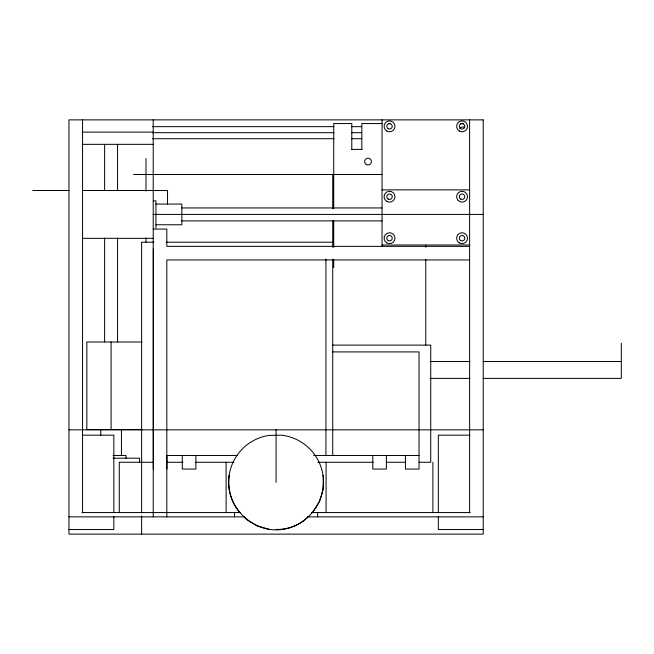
<?xml version="1.0" encoding="UTF-8"?>
<svg xmlns="http://www.w3.org/2000/svg" width="654" height="654" viewBox="0 0 654 654"><rect width="100%" height="100%" fill="white"/><g stroke="black" fill="none" stroke-linecap="round" stroke-linejoin="round"><path stroke-width="0.98" d="M229.162 475.205C227.682 488.399 230.895 502.509 239.846 512.556M308.394 516.57C300.112 525.007 287.899 529.863 276.086 529.413M312.579 512.556L319.569 501.397L323.011 489.494L323.264 477.101A47.464 47.464 0 0 0 281.334 435.172L268.941 435.417A47.464 47.464 0 0 0 228.908 477.101C225.041 506.924 253.597 534.351 283.231 529.274C308.369 525.603 326.992 500.294 323.011 475.205M382.222 123.565L361.842 123.565L361.842 149.39M388.329 123.565L390.373 123.565M460.49 123.565L463.531 123.565M152.464 126.647L334.08 126.647M351.427 126.647L361.629 126.647M82.159 132.108L153.224 132.108M152.464 132.68L334.08 132.68M351.427 132.68L361.629 132.68M152.464 138.705L334.08 138.705M351.427 138.705L361.629 138.705M82.159 144.338L153.224 144.338M351.721 149.39L362.046 149.39M133.498 174.487L382.05 174.487M382.05 189.873L469.621 189.873M32.7 190.494L68.964 190.494M82.551 190.494L167.53 190.494L167.53 204.056M153.224 200.852L155.946 200.852L155.946 227.976M155.946 204.056L181.837 204.056L181.837 224.772L155.946 224.772M181.837 207.947L382.05 207.947M153.224 214.414L483.216 214.414M181.837 220.888L382.05 220.888M153.224 229.08L166.819 229.08L166.819 246.354L469.621 246.354M82.551 238.334L153.224 238.334M153.821 242.193L141.624 242.193L141.624 512.875M166.018 242.193L332.731 242.193M382.05 244.997L469.621 244.997M469.621 259.949L166.819 259.949L166.819 516.864M142.008 342.009L86.835 342.009L86.835 429.58L142.008 429.58M332.731 345.108L430.733 345.108L430.733 462.264L419.034 462.264M332.731 351.909L419.034 351.909L419.034 469.057L405.439 469.057L405.439 455.47M430.234 361.523L469.973 361.523M483.216 361.523L621.3 361.523M430.234 378.396L469.973 378.396M483.216 378.396L621.3 378.396L621.3 343.227M68.964 429.841L483.216 429.841M82.224 435.172L113.837 435.172L113.837 512.556M469.956 435.172L438.335 435.172L438.335 512.556M113.028 455.47L126.042 455.47L126.042 458.184M237.541 455.47L166.917 455.47L166.917 469.057M313.74 455.47L419.034 455.47M113.028 458.184L139.637 458.184L139.637 462.214M153.33 462.264L119.273 462.264L119.273 512.556M166.517 462.264L182.948 462.264M195.889 462.264L234.009 462.264M317.828 462.264L373.344 462.264M386.342 462.264L405.832 462.264M82.044 512.556L240.598 512.556M311.582 512.556L470.136 512.556M68.964 516.864L244.653 516.864M307.527 516.864L483.216 516.864M68.964 529.519L113.837 529.519L113.837 516.472M483.216 529.519L438.335 529.519L438.335 516.472M268.941 529.274L257.038 525.824L246.435 519.415L243.803 516.668M469.621 119.87L469.621 512.793M432.899 462.264L432.899 512.556M425.779 245.283L425.779 247.326M425.779 259.573L425.779 345.108M386.383 455.47L386.383 469.057L372.796 469.057L372.796 455.47M382.05 119.87L382.05 246.354M351.795 149.39L351.795 123.565L333.712 123.565L333.712 208.724M333.712 220.815L333.712 247.179M333.712 259.417L333.712 267.568M332.731 174.487L332.731 208.683M332.731 220.872L332.731 247.286M332.731 259.107L332.731 455.47M326.076 462.264L326.076 512.556M325.929 259.107L325.929 455.47M317.664 512.556L317.664 516.864M276.086 429.841L276.086 482.35M234.508 512.556L234.508 516.864M226.104 462.264L226.104 512.556M195.889 455.47L195.889 469.057L182.294 469.057L182.294 455.47M153.33 248.986L153.33 469.057M153.224 119.87L153.224 516.864M145.989 158.456L145.989 191.091M145.989 237.999L145.989 242.078M141.624 515.908L141.624 534.13M121.448 429.58L121.448 455.47M117.565 144.321L117.565 190.167M117.565 238.048L117.565 341.968M111.09 342.009L111.09 429.58M104.624 144.321L104.624 190.167M104.624 238.048L104.624 341.968M100.741 429.58L100.741 435.556M82.551 119.87L82.551 512.793M459.885 128.666A3.401 3.401 0 0 1 464.528 127.424M483.216 119.87L68.964 119.87L68.964 534.13L483.216 534.13L483.216 119.911M366.33 164.563A3.401 3.401 0 0 0 371.431 161.62A3.401 3.401 0 0 0 366.33 158.677A3.401 3.401 0 0 0 366.33 164.563M388.182 128.699A2.722 2.722 0 0 0 392.261 126.345A2.722 2.722 0 0 0 388.182 123.99A2.722 2.722 0 0 0 388.182 128.699M460.71 128.699A2.722 2.722 0 0 0 464.79 126.345A2.722 2.722 0 0 0 460.71 123.99A2.722 2.722 0 0 0 460.71 128.699M459.353 242.912A5.436 5.436 0 0 0 467.512 238.203A5.436 5.436 0 0 0 459.353 233.494A5.436 5.436 0 0 0 459.353 242.912M460.71 240.558A2.722 2.722 0 0 0 464.79 238.203A2.722 2.722 0 0 0 460.71 235.849A2.722 2.722 0 0 0 460.71 240.558M458.225 200.549A5.436 5.436 0 0 0 467.324 198.113A5.436 5.436 0 0 0 460.669 191.458A5.436 5.436 0 0 0 458.225 200.549M460.71 199.061A2.722 2.722 0 0 0 464.79 196.707A2.722 2.722 0 0 0 460.71 194.352A2.722 2.722 0 0 0 460.71 199.061M386.825 201.416A5.436 5.436 0 0 0 394.975 196.707A5.436 5.436 0 0 0 386.825 191.998A5.436 5.436 0 0 0 386.825 201.416M388.182 199.061A2.722 2.722 0 0 0 392.261 196.707A2.722 2.722 0 0 0 388.182 194.352A2.722 2.722 0 0 0 388.182 199.061M386.825 242.912A5.436 5.436 0 0 0 394.975 238.203A5.436 5.436 0 0 0 386.825 233.494A5.436 5.436 0 0 0 386.825 242.912M388.182 240.558A2.722 2.722 0 0 0 392.261 238.203A2.722 2.722 0 0 0 388.182 235.849A2.722 2.722 0 0 0 388.182 240.558M386.825 131.053A5.436 5.436 0 0 0 394.975 126.345A5.436 5.436 0 0 0 386.825 121.636A5.436 5.436 0 0 0 386.825 131.053M459.353 131.053A5.436 5.436 0 0 0 467.512 126.345A5.436 5.436 0 0 0 459.353 121.636A5.436 5.436 0 0 0 459.353 131.053"/></g></svg>
